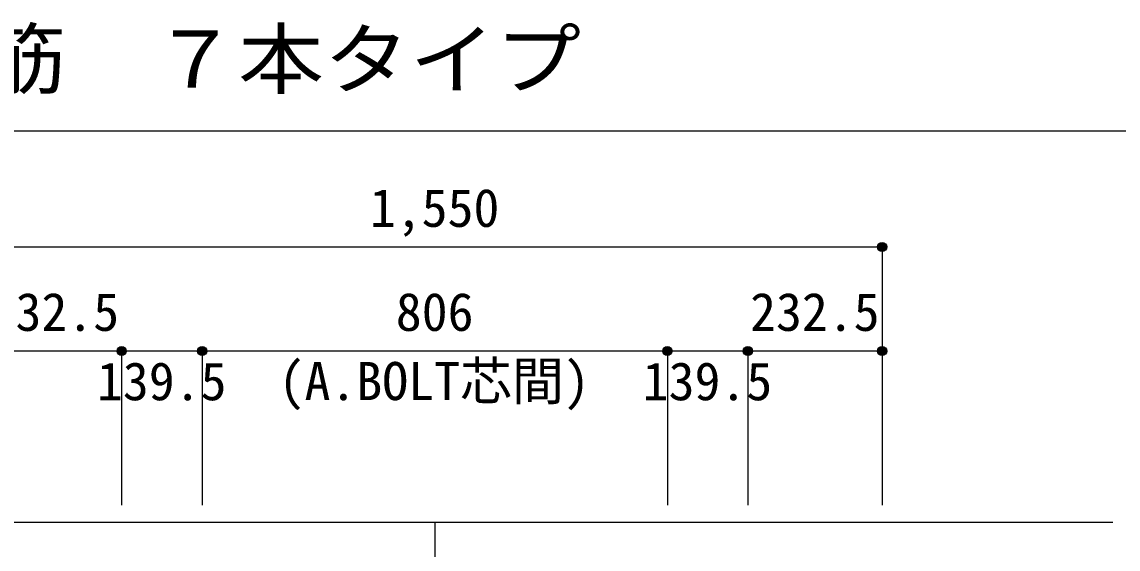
# Model space of a CAD drawing. Units: millimetres at full size, sheet at 1:30. Extents: x -5973 to 5954, y -4195 to 4201.
# Drawn here: x -5011 to -3112, y -946 to -33 of the extents above; entities that cross this region are included whole.
import ezdxf
from ezdxf.enums import TextEntityAlignment as Align

# ---------------------------------------------------------------- set-up
doc = ezdxf.new("R2010")
doc.units = ezdxf.units.MM
doc.header["$LTSCALE"] = 30
doc.header["$PDMODE"] = 32
doc.header["$PDSIZE"] = 15
doc.linetypes.add('CHAIN1', pattern=[8, 5, -1, 1, -1])
for name, color, linetype in [('0-1_躯体線', 2, 'Continuous'), ('0-7_文字', 4, 'Continuous'), ('0-D_寸法', 4, 'Continuous'), ('6-7_文字', 7, 'Continuous'), ('F-0_枠', 6, 'Continuous')]:
    doc.layers.add(name, color=color, linetype=linetype)
doc.styles.add('ＭＳ ゴシック', font='')
doc.styles.get('ＭＳ ゴシック').set_extended_font_data('MS Gothic')

msp = doc.modelspace()

# ---------------------------------------------------------------- linework, layer by layer
at = {"layer": '0-1_躯体線'}
msp.add_line((-3120.8, -899.89), (-5070.8, -899.89), dxfattribs=at)
at = {"layer": '0-D_寸法'}
for p, q in [((-5070.8, -422.85), (-3520.8, -422.85)), ((-3520.8, -422.85), (-3520.8, -602.85)), ((-4838.3, -602.85), (-5070.8, -602.85)), ((-4698.8, -602.85), (-4838.3, -602.85)), ((-4838.3, -602.85), (-4838.3, -869.89)), ((-3892.8, -602.85), (-4698.8, -602.85)), ((-4698.8, -602.85), (-4698.8, -869.89)), ((-3753.3, -602.85), (-3892.8, -602.85)), ((-3892.8, -602.85), (-3892.8, -869.89)), ((-3520.8, -602.85), (-3753.3, -602.85)), ((-3753.3, -602.85), (-3753.3, -869.89)), ((-3520.8, -602.85), (-3520.8, -869.89))]:
    msp.add_line(p, q, dxfattribs=at)
at = {"layer": '0-D_寸法', "linetype": 'CHAIN1'}
msp.add_line((-4295.8, -899.89), (-4295.8, -2849.89), dxfattribs=at)
at = {"layer": '0-D_寸法'}
for centre, radius in [((-3520.8, -422.85), 8), ((-3520.8, -422.85), 7.2), ((-3520.8, -422.85), 6.4), ((-3520.8, -422.85), 5.6), ((-3520.8, -422.85), 4.8), ((-3520.8, -422.85), 4), ((-3520.8, -422.85), 3.2), ((-3520.8, -422.85), 2.4), ((-3520.8, -422.85), 1.6), ((-3520.8, -422.85), 0.8), ((-4838.3, -602.85), 8), ((-4838.3, -602.85), 7.2), ((-4838.3, -602.85), 6.4), ((-4838.3, -602.85), 5.6), ((-4838.3, -602.85), 4.8), ((-4838.3, -602.85), 4), ((-4838.3, -602.85), 3.2), ((-4838.3, -602.85), 2.4), ((-4838.3, -602.85), 1.6), ((-4838.3, -602.85), 0.8), ((-4698.8, -602.85), 8), ((-4698.8, -602.85), 7.2), ((-4698.8, -602.85), 6.4), ((-4698.8, -602.85), 5.6), ((-4698.8, -602.85), 4.8), ((-4698.8, -602.85), 4), ((-4698.8, -602.85), 3.2), ((-4698.8, -602.85), 2.4), ((-4698.8, -602.85), 1.6), ((-4698.8, -602.85), 0.8), ((-3892.8, -602.85), 8), ((-3892.8, -602.85), 7.2), ((-3892.8, -602.85), 6.4), ((-3892.8, -602.85), 5.6), ((-3892.8, -602.85), 4.8), ((-3892.8, -602.85), 4), ((-3892.8, -602.85), 3.2), ((-3892.8, -602.85), 2.4), ((-3892.8, -602.85), 1.6), ((-3892.8, -602.85), 0.8), ((-3753.3, -602.85), 8), ((-3753.3, -602.85), 7.2), ((-3753.3, -602.85), 6.4), ((-3753.3, -602.85), 5.6), ((-3753.3, -602.85), 4.8), ((-3753.3, -602.85), 4), ((-3753.3, -602.85), 3.2), ((-3753.3, -602.85), 2.4), ((-3753.3, -602.85), 1.6), ((-3753.3, -602.85), 0.8), ((-3520.8, -602.85), 8), ((-3520.8, -602.85), 7.2), ((-3520.8, -602.85), 6.4), ((-3520.8, -602.85), 5.6), ((-3520.8, -602.85), 4.8), ((-3520.8, -602.85), 4), ((-3520.8, -602.85), 3.2), ((-3520.8, -602.85), 2.4), ((-3520.8, -602.85), 1.6), ((-3520.8, -602.85), 0.8)]:
    msp.add_circle(centre, radius, dxfattribs=at)
at = {"layer": '0-D_寸法', "color": 7}
for p in [(-3520.8, -422.85), (-4838.3, -602.85), (-4838.3, -602.85), (-4698.8, -602.85), (-4698.8, -602.85), (-3892.8, -602.85), (-3892.8, -602.85), (-3753.3, -602.85), (-3753.3, -602.85), (-3520.8, -602.85), (-3520.8, -602.85)]:
    msp.add_point(p, dxfattribs=at)
at = {"layer": 'F-0_枠', "color": 2}
msp.add_line((-5972.88, -222.05), (3723.6, -222.05), dxfattribs=at)

# ---------------------------------------------------------------- texts
at = {"layer": '0-7_文字', "style": 'ＭＳ ゴシック'}
msp.add_text('(A.BOLT芯間)', height=65.98, dxfattribs=at).set_placement((-4566.31, -707.62), align=Align.BOTTOM_LEFT)
at = {"layer": '0-D_寸法', "style": 'ＭＳ ゴシック'}
for s, p in [('1,550', (-4408.3, -407.85)), ('232.5', (-5067.05, -587.85)), ('806', (-4363.3, -587.85)), ('232.5', (-3749.55, -587.85)), ('139.5', (-4881.05, -707.85)), ('139.5', (-3935.55, -707.85))]:
    msp.add_text(s, height=65.98, dxfattribs=at).set_placement(p, align=Align.BOTTOM_LEFT)
at = {"layer": '6-7_文字', "color": 2, "style": 'ＭＳ ゴシック', "width": 1.1}
msp.add_text('\u3000\u3000基礎梁主筋\u3000７本タイプ', height=98.97, dxfattribs=at).set_placement((-5972.88, -177.05), align=Align.BOTTOM_LEFT)

doc.saveas('drawing.dxf')
